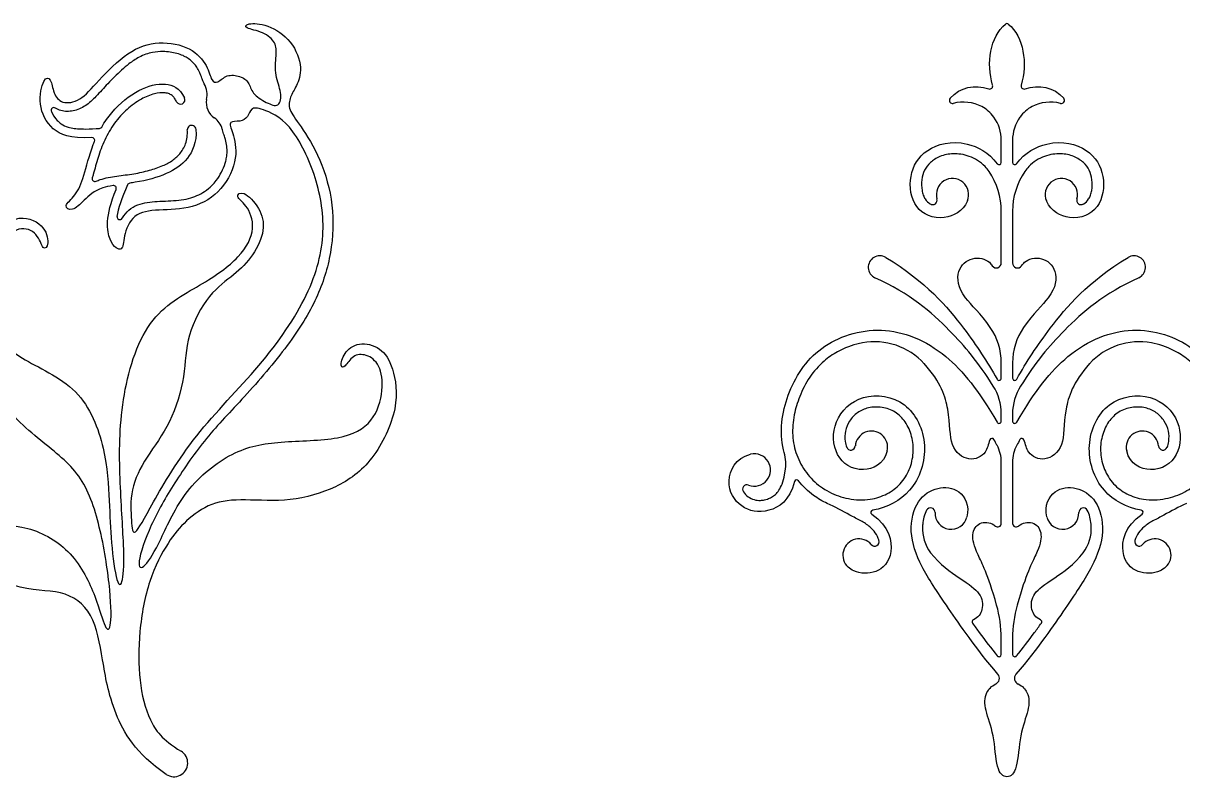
# Model space of a CAD drawing. Extents: x -103 to 101, y -110 to 99.
# Drawn here: x 47.88 to 77.66, y -46.09 to -26.74 of the extents above; entities that cross this region are included whole.
import ezdxf

# ---------------------------------------------------------------- set-up
doc = ezdxf.new("R2010")
doc.units = 0
doc.header["$MEASUREMENT"] = 0
doc.layers.add('LAYER_03', color=5, linetype='CONTINUOUS')

msp = doc.modelspace()

# ---------------------------------------------------------------- linework, layer by layer
at = {"layer": 'LAYER_03'}
for p, q in [((73.002, -30.317), (73.002, -29.747)), ((73.29, -29.747), (73.29, -30.317)), ((73.002, -32.9), (73.002, -31.573)), ((73.29, -31.573), (73.29, -32.9)), ((73.002, -35.856), (73.002, -35.462)), ((73.29, -35.462), (73.29, -35.856)), ((73.002, -36.96), (73.002, -36.769)), ((73.29, -36.769), (73.29, -36.96)), ((73.002, -39.583), (73.002, -38.015)), ((73.29, -38.015), (73.29, -39.583)), ((67.434, -38.338), (67.45, -38.242)), ((73.002, -42.949), (73.002, -42.535)), ((73.29, -42.535), (73.29, -42.949))]:
    msp.add_line(p, q, dxfattribs=at)
for centre, radius, start, end in [((73.146, -26.812), 0.0577, 50.6204, 129.3796), ((51.994, -28.588), 0.612, 348.9615, 28.3329), ((72.702, -28.355), 0.0796, 253.4864, 16.9225), ((73.589, -28.355), 0.0796, 163.0775, 286.5136), ((51.925, -28.71), 0.112, 205.7817, 25.7817), ((53.046, -28.793), 0.46, 168.9699, 236.4361), ((71.748, -28.725), 0.0796, 139.1635, 285.2969), ((74.544, -28.725), 0.0796, 254.7031, 40.8365), ((48.674, -28.984), 0.0717, 57.496, 203.0526), ((52.521, -29.585), 0.49, 14.7242, 56.4361), ((72.003, -29.747), 0.999, 0, 36.0923), ((74.289, -29.747), 0.999, 143.9077, 180), ((49.838, -29.373), 0.0717, 274.5683, 329.8187), ((52.21, -29.478), 0.112, 3.3792, 183.4423), ((49.65, -29.753), 0.0717, 337.3533, 92.3338), ((72.944, -30.317), 0.0577, 216.2003, 360), ((73.348, -30.317), 0.0577, 180, 323.7997), ((71.19, -31.573), 1.812, 359.9997, 34.3412), ((75.102, -31.573), 1.812, 145.6588, 180.0003), ((49.727, -30.734), 0.0717, 163.0949, 293.3823), ((50.203, -30.983), 0.0717, 337.6873, 99.6756), ((50.631, -30.922), 0.0717, 98.0471, 155.1543), ((71.749, -31.144), 0.415, 336.9074, 195.6582), ((74.543, -31.144), 0.415, 344.3418, 203.0926), ((71.239, -31.287), 0.115, 238.6837, 15.6582), ((75.053, -31.287), 0.115, 164.3418, 301.3163), ((50.364, -31.715), 0.0717, 170.6631, 328.774), ((69.881, -33.009), 0.295, 58.7294, 245.3996), ((76.41, -33.009), 0.295, 294.6004, 121.2706), ((72.874, -32.9), 0.127, 215.5189, 360), ((73.417, -32.9), 0.127, 180, 324.4811), ((71.403, -35.462), 1.599, 0.0015, 34.5884), ((74.889, -35.462), 1.599, 145.4116, 179.9985), ((69.754, -36.634), 1.712, 42.1743, 100.7473), ((76.538, -36.634), 1.712, 79.2527, 137.8257), ((72.944, -35.856), 0.0577, 209.3756, 360), ((73.348, -35.856), 0.0577, 180, 330.6244), ((71.676, -36.769), 1.325, 0, 32.3377), ((74.615, -36.769), 1.325, 147.6623, 180), ((69.667, -37.629), 0.415, 346.5936, 175.5915), ((72.944, -36.96), 0.0577, 210.0421, 0), ((73.348, -36.96), 0.0577, 180, 329.9579), ((76.625, -37.629), 0.415, 4.4085, 193.4064), ((72.762, -37.46), 0.0577, 28.7592, 160.6029), ((73.53, -37.46), 0.0577, 19.3971, 151.2408), ((66.66, -38.214), 0.415, 249.2149, 103.3142), ((66.369, -38.056), 1.098, 350.2432, 15.3925), ((69.138, -37.588), 0.115, 202.3192, 355.5915), ((72.077, -38.015), 0.925, 0, 28.2457), ((74.215, -38.015), 0.925, 151.7543, 180), ((77.153, -37.588), 0.115, 184.4085, 337.6808), ((66.472, -38.709), 0.115, 69.2149, 215.442), ((67.748, -38.525), 0.0577, 38.1313, 166.1208), ((65.29, -46.095), 7.734, 60.3588, 65.2061), ((69.708, -39.303), 0.0577, 99.3636, 235.9167), ((71.185, -39.301), 0.115, 357.7849, 152.6488), ((71.714, -39.322), 0.415, 177.7849, 346.2556), ((74.577, -39.322), 0.415, 193.7444, 2.2151), ((75.107, -39.301), 0.115, 27.3512, 182.2151), ((76.584, -39.303), 0.0577, 304.0833, 80.6364), ((81.001, -46.095), 7.734, 114.7939, 119.6412), ((72.91, -39.583), 0.0918, 228.6006, 0), ((73.382, -39.583), 0.0918, 180, 311.3994), ((72.011, -39.713), 1.034, 177.163, 217.0493), ((74.28, -39.713), 1.034, 322.9507, 2.837), ((69.347, -40.397), 0.415, 40.461, 228.0669), ((69.75, -40.053), 0.115, 220.461, 15.9857), ((76.542, -40.053), 0.115, 164.0143, 319.539), ((76.945, -40.397), 0.415, 311.9331, 139.539), ((69.876, -42.535), 3.125, 0, 15.8789), ((76.415, -42.535), 3.125, 164.1211, 180), ((72.308, -42.111), 0.0577, 113.2302, 215.4368), ((73.983, -42.111), 0.0577, 324.5632, 66.7698), ((72.944, -42.949), 0.0577, 218.9991, 360), ((73.348, -42.949), 0.0577, 180, 321.0009), ((72.793, -43.561), 0.16, 293.8144, 40.2766), ((73.498, -43.561), 0.16, 139.7234, 246.1856), ((51.756, -45.734), 0.353, 236.0594, 58.8125)]:
    msp.add_arc(centre, radius, start, end, dxfattribs=at)
for points, knots in [([(49.647, -29.681), (49.08, -29.705), (48.575, -29.511), (48.242, -28.825), (48.412, -28.114), (48.603, -28.146), (48.656, -28.549), (48.858, -28.825), (49.346, -28.762), (49.77, -28.263), (50.577, -27.435), (51.362, -27.181), (52.221, -27.35), (52.635, -27.849), (52.717, -28.251), (52.874, -28.293), (53.105, -28.052), (53.463, -28.094), (53.694, -28.251), (53.746, -28.545), (54.135, -28.797), (54.47, -28.923), (54.537, -28.53), (54.339, -28.102), (54.383, -27.542), (54.394, -27.246), (54.065, -26.96), (53.538, -26.873), (53.614, -26.741), (54.141, -26.752), (54.811, -27.18), (55.075, -27.927), (54.899, -28.377), (54.734, -28.629), (54.679, -28.959), (54.976, -29.321), (55.538, -30.205), (55.875, -31.408), (55.824, -32.647), (55.468, -33.796), (54.743, -34.98), (53.525, -36.403), (52.572, -37.362), (51.747, -38.562), (51.134, -39.629), (50.765, -40.723), (50.987, -40.773), (51.395, -40.087), (51.985, -38.706), (53.277, -37.677), (54.426, -37.462), (56.097, -37.462), (56.904, -37.006), (57.156, -36.141), (57.055, -35.487), (56.693, -35.225), (56.34, -35.255), (56.139, -35.597), (56.018, -35.587), (56.099, -35.215), (56.481, -34.903), (57.085, -35.054), (57.387, -35.537), (57.568, -36.573), (56.884, -38.033), (55.943, -38.695), (54.743, -39.047), (53.532, -38.954), (52.694, -39.027), (52.042, -39.523), (51.623, -40.014), (51.088, -41.013), (50.841, -42.372), (50.841, -43.651), (51.089, -44.634), (51.448, -45.134), (51.939, -45.431)], [973.525841, 973.525841, 973.525841, 973.525841, 973.93873, 974.378563, 974.818396, 975.258229, 975.698062, 976.137896, 976.577729, 977.017562, 977.457395, 977.897228, 978.337061, 978.776894, 979.216727, 979.656561, 980.096394, 980.536227, 980.97606, 981.415893, 981.855726, 982.295559, 982.735392, 983.175226, 983.615059, 984.054892, 984.494725, 984.934558, 985.374391, 985.814224, 986.254058, 986.693891, 987.133724, 987.573557, 988.01339, 988.453223, 988.893056, 989.332889, 989.772723, 990.212556, 990.652389, 991.092222, 991.532055, 991.971888, 992.411721, 992.851554, 993.291388, 993.731221, 994.171054, 994.610887, 995.05072, 995.490553, 995.930386, 996.370219, 996.810053, 997.249886, 997.689719, 998.129552, 998.569385, 999.009218, 999.449051, 999.888885, 1000.328718, 1000.768551, 1001.208384, 1001.648217, 1002.08805, 1002.527883, 1002.967716, 1003.40755, 1003.847383, 1004.287216, 1004.727049, 1005.166882, 1005.606715, 1006.000162, 1006.000162, 1006.000162, 1006.000162]), ([(52.532, -28.298), (52.523, -28.28), (52.501, -28.233), (52.476, -28.162), (52.447, -28.079), (52.408, -27.983), (52.329, -27.842), (52.211, -27.711), (52.082, -27.622), (51.966, -27.565), (51.772, -27.499), (51.507, -27.463), (51.237, -27.484), (51.03, -27.539), (50.821, -27.632), (50.613, -27.771), (50.345, -28), (50.065, -28.282), (49.815, -28.564), (49.624, -28.754), (49.44, -28.902), (49.228, -28.994), (49.008, -29.015), (48.851, -28.994), (48.756, -28.951), (48.712, -28.923)], [191.599588, 191.599588, 191.599588, 191.599588, 191.632738, 191.686855, 191.725827, 191.779636, 191.859446, 191.995875, 192.072122, 192.120737, 192.212123, 192.413426, 192.563966, 192.664367, 192.770301, 192.944721, 193.08148, 193.360514, 193.608604, 193.711797, 193.811318, 194.002412, 194.091276, 194.178376, 194.264749, 194.264749, 194.264749, 194.264749]), ([(51.824, -28.759), (51.807, -28.725), (51.78, -28.678), (51.733, -28.621), (51.673, -28.572), (51.602, -28.545), (51.458, -28.523), (51.223, -28.548), (50.888, -28.696), (50.602, -28.904), (50.378, -29.122), (50.172, -29.378), (50.008, -29.664), (49.881, -29.965), (49.782, -30.26), (49.717, -30.511), (49.667, -30.683), (49.658, -30.713)], [196.717991, 196.717991, 196.717991, 196.717991, 196.770103, 196.809324, 196.840534, 196.899455, 196.934341, 197.084837, 197.2899, 197.541797, 197.676312, 197.812678, 198.090621, 198.227196, 198.360039, 198.61076, 198.661921, 198.661921, 198.661921, 198.661921]), ([(49.9, -29.409), (49.976, -29.28), (50.245, -28.889), (50.868, -28.404), (51.523, -28.243), (51.9, -28.401), (52.025, -28.661)], [195.196124, 195.196124, 195.196124, 195.196124, 195.382135, 195.779441, 196.176747, 196.521613, 196.521613, 196.521613, 196.521613]), ([(72.81, -29.158), (72.723, -29.04), (72.46, -28.796), (72.008, -28.736), (71.769, -28.802)], [1069.0743517, 1069.0743517, 1069.0743517, 1069.0743517, 1069.3309661, 1069.7543326, 1069.7543326, 1069.7543326, 1069.7543326]), ([(74.523, -28.802), (74.283, -28.736), (73.831, -28.796), (73.568, -29.04), (73.482, -29.158)], [1073.2852117, 1073.2852117, 1073.2852117, 1073.2852117, 1073.7085782, 1073.9651926, 1073.9651926, 1073.9651926, 1073.9651926]), ([(51.559, -46.027), (50.767, -45.493), (50.122, -44.343), (49.928, -43.073), (49.706, -41.847), (48.903, -41.245), (47.721, -41.378), (45.954, -40.269), (45.307, -38.953), (45.775, -37.816), (46.756, -37.838), (47.113, -38.329), (46.912, -38.351), (46.522, -38.141), (45.966, -38.198), (45.708, -38.842), (46.043, -39.421), (46.801, -39.622), (48.005, -39.6), (49.186, -40.269), (49.788, -41.517), (49.989, -42.365), (50.166, -42.306), (50.127, -41.225), (49.852, -39.515), (49.36, -38.218), (48.288, -37.463), (47.011, -36.264), (46.441, -34.503), (46.879, -32.352), (47.699, -31.593), (48.447, -31.906), (48.563, -32.438), (48.387, -32.615), (48.277, -32.121), (47.777, -31.927), (47.266, -32.379), (46.972, -33.538), (47.05, -34.619), (47.679, -35.346), (49.412, -36.05), (50.023, -37.698), (50.099, -39.062), (50.133, -40.047), (50.288, -41.236), (50.457, -41.158), (50.488, -40.279), (50.349, -38.453), (50.349, -36.447), (51.013, -34.207), (52.495, -33.467), (53.5, -32.751), (53.885, -31.994), (53.608, -31.361), (53.314, -31.207), (53.515, -31.006), (53.978, -31.485), (54.117, -32.041), (53.805, -32.723), (53.311, -33.211), (52.666, -33.646), (52.049, -34.773), (52.061, -35.776), (51.693, -37.032), (51.019, -37.891), (50.616, -38.717), (50.664, -39.578), (50.709, -40.001), (51.117, -39.215), (52.226, -37.313), (54.018, -35.553), (55.302, -33.678), (55.69, -32.082), (55.422, -30.606), (54.734, -29.247), (53.962, -28.911), (53.727, -28.911), (53.66, -29.163), (53.476, -29.28), (53.14, -29.247), (53.258, -29.515), (53.425, -30.169), (53.023, -31.058), (52.251, -31.528), (51.328, -31.528), (50.691, -31.612), (50.439, -32.25), (50.473, -32.619), (50.081, -32.471), (49.982, -31.709), (50.269, -31.01)], [1006.628665, 1006.628665, 1006.628665, 1006.628665, 1007.154346, 1007.740054, 1008.325762, 1008.91147, 1009.497178, 1010.082886, 1010.668594, 1011.254302, 1011.84001, 1012.425718, 1013.011426, 1013.597134, 1014.182842, 1014.76855, 1015.354258, 1015.939966, 1016.525674, 1017.111382, 1017.69709, 1018.282798, 1018.868506, 1019.454214, 1020.039922, 1020.62563, 1021.211338, 1021.797045, 1022.382753, 1022.968461, 1023.554169, 1024.139877, 1024.725585, 1025.311293, 1025.897001, 1026.482709, 1027.068417, 1027.654125, 1028.239833, 1028.825541, 1029.411249, 1029.996957, 1030.582665, 1031.168373, 1031.754081, 1032.339789, 1032.925497, 1033.511205, 1034.096913, 1034.682621, 1035.268329, 1035.854037, 1036.439745, 1037.025452, 1037.61116, 1038.196868, 1038.782576, 1039.368284, 1039.953992, 1040.5397, 1041.125408, 1041.711116, 1042.296824, 1042.882532, 1043.46824, 1044.053948, 1044.639656, 1045.225364, 1045.811072, 1046.39678, 1046.982488, 1047.568196, 1048.153904, 1048.739612, 1049.32532, 1049.911028, 1050.496736, 1051.082444, 1051.668151, 1052.253859, 1052.839567, 1053.425275, 1054.010983, 1054.596691, 1055.182399, 1055.768107, 1056.353815, 1056.939523, 1057.525231, 1058.065956, 1058.065956, 1058.065956, 1058.065956]), ([(48.608, -29.012), (48.643, -29.095), (48.718, -29.212), (48.871, -29.348), (48.999, -29.405), (49.142, -29.437), (49.291, -29.457), (49.535, -29.464), (49.725, -29.454), (49.844, -29.445)], [194.3663669, 194.3663669, 194.3663669, 194.3663669, 194.5172468, 194.5957159, 194.7056518, 194.7494954, 194.8402749, 194.957065, 195.1575522, 195.1575522, 195.1575522, 195.1575522]), ([(50.425, -31.752), (50.427, -31.748), (50.475, -31.67), (50.589, -31.529), (50.817, -31.399), (51.07, -31.34), (51.334, -31.318), (51.604, -31.309), (51.874, -31.291), (52.197, -31.241), (52.492, -31.113), (52.716, -30.93), (52.862, -30.762), (52.982, -30.571), (53.06, -30.381), (53.104, -30.217), (53.124, -30.069), (53.116, -29.902), (53.083, -29.748), (53.048, -29.632), (53.021, -29.55), (53.005, -29.498), (52.997, -29.469), (52.995, -29.461)], [188.565731, 188.565731, 188.565731, 188.565731, 188.574006, 188.717641, 188.864677, 189.00626, 189.149175, 189.308363, 189.458035, 189.60168, 189.853169, 189.98852, 190.083499, 190.225515, 190.362966, 190.426212, 190.509783, 190.612028, 190.705383, 190.772468, 190.813563, 190.850141, 190.864143, 190.864143, 190.864143, 190.864143]), ([(52.321, -29.472), (52.341, -29.81), (52.115, -30.289), (51.605, -30.626), (51.014, -30.793), (50.668, -30.844), (50.621, -30.851)], [186.953609, 186.953609, 186.953609, 186.953609, 187.313414, 187.71072, 188.108027, 188.171474, 188.171474, 188.171474, 188.171474]), ([(49.755, -30.799), (49.789, -30.785), (49.891, -30.746), (50.069, -30.704), (50.36, -30.658), (50.716, -30.617), (51.112, -30.531), (51.451, -30.417), (51.688, -30.296), (51.836, -30.174), (51.929, -30.069), (52.012, -29.946), (52.074, -29.795), (52.101, -29.637), (52.101, -29.53), (52.098, -29.485)], [185.106503, 185.106503, 185.106503, 185.106503, 185.167818, 185.288831, 185.41285, 185.660089, 185.888232, 186.09059, 186.256547, 186.331505, 186.409213, 186.491338, 186.579063, 186.681288, 186.757273, 186.757273, 186.757273, 186.757273]), ([(72.131, -31.307), (72.012, -31.585), (71.451, -31.857), (70.721, -31.547), (70.594, -30.641), (71.002, -29.943), (71.951, -29.686), (72.684, -30.06), (72.897, -30.351)], [1065.098601, 1065.098601, 1065.098601, 1065.098601, 1065.567745, 1066.169718, 1066.771692, 1067.373665, 1067.975639, 1068.375527, 1068.375527, 1068.375527, 1068.375527]), ([(73.394, -30.351), (73.607, -30.06), (74.341, -29.686), (75.29, -29.943), (75.698, -30.641), (75.571, -31.547), (74.841, -31.857), (74.28, -31.585), (74.161, -31.307)], [1074.664017, 1074.664017, 1074.664017, 1074.664017, 1075.063905, 1075.665879, 1076.267852, 1076.869826, 1077.471799, 1077.940943, 1077.940943, 1077.940943, 1077.940943]), ([(50.191, -30.912), (50.095, -30.928), (49.749, -31.003), (49.436, -31.3), (49.141, -31.595), (48.889, -31.447), (49.236, -31.184), (49.447, -30.71), (49.579, -30.122), (49.705, -29.808), (49.716, -29.781)], [970.885526, 970.885526, 970.885526, 970.885526, 971.023979, 971.421286, 971.818592, 972.215898, 972.613204, 973.01051, 973.407817, 973.44557, 973.44557, 973.44557, 973.44557]), ([(72.686, -30.551), (72.655, -30.506), (72.569, -30.399), (72.4, -30.261), (72.186, -30.158), (71.972, -30.104), (71.716, -30.087), (71.483, -30.135), (71.292, -30.233), (71.148, -30.341), (71.017, -30.515), (70.948, -30.768), (70.951, -30.988), (70.994, -31.154), (71.054, -31.282), (71.126, -31.354), (71.179, -31.386)], [1062.620215, 1062.620215, 1062.620215, 1062.620215, 1062.704081, 1062.834608, 1062.957512, 1063.072582, 1063.176063, 1063.357474, 1063.437457, 1063.509108, 1063.637174, 1063.770342, 1063.912585, 1063.977904, 1064.035545, 1064.132223, 1064.132223, 1064.132223, 1064.132223]), ([(75.113, -31.386), (75.166, -31.354), (75.238, -31.282), (75.298, -31.154), (75.34, -30.988), (75.343, -30.768), (75.275, -30.515), (75.144, -30.341), (75, -30.233), (74.809, -30.135), (74.576, -30.087), (74.319, -30.104), (74.106, -30.158), (73.892, -30.261), (73.723, -30.399), (73.636, -30.506), (73.606, -30.551)], [1078.907321, 1078.907321, 1078.907321, 1078.907321, 1079.003999, 1079.06164, 1079.126959, 1079.269202, 1079.40237, 1079.530436, 1079.602087, 1079.68207, 1079.863482, 1079.966962, 1080.082032, 1080.204937, 1080.335464, 1080.419329, 1080.419329, 1080.419329, 1080.419329]), ([(70.035, -32.756), (71.071, -33.386), (72.053, -34.535), (72.637, -35.429), (72.894, -35.885)], [1174.514066, 1174.514066, 1174.514066, 1174.514066, 1175.755597, 1176.76369, 1176.76369, 1176.76369, 1176.76369]), ([(72.719, -34.554), (72.469, -34.192), (71.9, -33.699), (71.834, -33.059), (72.24, -32.713), (72.648, -32.802), (72.748, -32.942), (72.771, -32.974)], [1059.507457, 1059.507457, 1059.507457, 1059.507457, 1059.812366, 1060.232306, 1060.652247, 1061.072187, 1061.198813, 1061.198813, 1061.198813, 1061.198813]), ([(73.398, -35.885), (73.654, -35.429), (74.238, -34.535), (75.221, -33.386), (76.257, -32.756)], [1084.318033, 1084.318033, 1084.318033, 1084.318033, 1085.326126, 1086.567657, 1086.567657, 1086.567657, 1086.567657]), ([(73.521, -32.974), (73.544, -32.942), (73.644, -32.802), (74.052, -32.713), (74.458, -33.059), (74.391, -33.699), (73.822, -34.192), (73.573, -34.554)], [1081.840731, 1081.840731, 1081.840731, 1081.840731, 1081.967357, 1082.387298, 1082.807238, 1083.227179, 1083.532088, 1083.532088, 1083.532088, 1083.532088]), ([(72.796, -36.06), (72.41, -35.449), (71.685, -34.573), (70.653, -33.687), (69.758, -33.277)], [1171.715297, 1171.715297, 1171.715297, 1171.715297, 1172.787749, 1174.014013, 1174.014013, 1174.014013, 1174.014013]), ([(76.533, -33.277), (75.639, -33.687), (74.606, -34.573), (73.882, -35.449), (73.496, -36.06)], [1087.06771, 1087.06771, 1087.06771, 1087.06771, 1088.293974, 1089.366426, 1089.366426, 1089.366426, 1089.366426]), ([(67.427, -37.765), (67.42, -37.741), (67.298, -37.26), (67.424, -36.26), (68.253, -34.97), (69.914, -34.422), (71.546, -35.067), (72.426, -36.18), (72.894, -36.989)], [1167.247309, 1167.247309, 1167.247309, 1167.247309, 1167.289302, 1168.084894, 1168.880487, 1169.67608, 1170.471672, 1171.148722, 1171.148722, 1171.148722, 1171.148722]), ([(73.398, -36.989), (73.865, -36.18), (74.746, -35.067), (76.377, -34.422), (78.038, -34.97), (78.868, -36.26), (78.994, -37.26), (78.871, -37.741), (78.865, -37.765)], [1089.933001, 1089.933001, 1089.933001, 1089.933001, 1090.61005, 1091.405643, 1092.201236, 1092.996828, 1093.792421, 1093.834413, 1093.834413, 1093.834413, 1093.834413]), ([(69.434, -34.952), (69.411, -34.956), (69.19, -35.002), (68.842, -35.131), (68.402, -35.43), (68.063, -35.823), (67.818, -36.303), (67.666, -36.81), (67.629, -37.237), (67.673, -37.582), (67.768, -37.913), (67.976, -38.292), (68.283, -38.6), (68.653, -38.827), (69.082, -38.977), (69.604, -38.999), (70.07, -38.85), (70.428, -38.582), (70.661, -38.208), (70.744, -37.851), (70.742, -37.562), (70.693, -37.287), (70.585, -37.035), (70.42, -36.835), (70.229, -36.686), (69.944, -36.59), (69.599, -36.595), (69.302, -36.724), (69.095, -36.943), (68.984, -37.205), (68.976, -37.444), (69.012, -37.583), (69.032, -37.632)], [1146.453292, 1146.453292, 1146.453292, 1146.453292, 1146.490672, 1146.805318, 1147.026121, 1147.315374, 1147.606715, 1147.862838, 1148.137546, 1148.270458, 1148.40301, 1148.672984, 1148.938406, 1149.074077, 1149.346585, 1149.641385, 1149.876816, 1150.099333, 1150.328168, 1150.553242, 1150.664881, 1150.775831, 1150.988508, 1151.085961, 1151.177397, 1151.364195, 1151.546293, 1151.706798, 1151.860196, 1152.005737, 1152.144541, 1152.227464, 1152.227464, 1152.227464, 1152.227464]), ([(77.26, -37.632), (77.28, -37.583), (77.316, -37.444), (77.308, -37.205), (77.196, -36.943), (76.99, -36.724), (76.693, -36.595), (76.348, -36.59), (76.063, -36.686), (75.871, -36.835), (75.707, -37.035), (75.598, -37.287), (75.549, -37.562), (75.548, -37.851), (75.631, -38.208), (75.864, -38.582), (76.222, -38.85), (76.688, -38.999), (77.21, -38.977), (77.639, -38.827), (78.009, -38.6), (78.315, -38.292), (78.523, -37.913), (78.619, -37.582), (78.662, -37.237), (78.626, -36.81), (78.474, -36.303), (78.229, -35.823), (77.89, -35.43), (77.45, -35.131), (77.102, -35.002), (76.881, -34.956), (76.857, -34.952)], [1108.854259, 1108.854259, 1108.854259, 1108.854259, 1108.937182, 1109.075985, 1109.221526, 1109.374925, 1109.53543, 1109.717527, 1109.904326, 1109.995761, 1110.093214, 1110.305892, 1110.416842, 1110.528481, 1110.753555, 1110.982389, 1111.204907, 1111.440337, 1111.735137, 1112.007645, 1112.143317, 1112.408738, 1112.678713, 1112.811264, 1112.944176, 1113.218885, 1113.475008, 1113.766349, 1114.055602, 1114.276405, 1114.591051, 1114.62843, 1114.62843, 1114.62843, 1114.62843]), ([(72.707, -37.441), (72.666, -37.558), (72.623, -37.812), (72.181, -38.032), (71.644, -37.642), (71.717, -36.826), (71.457, -35.965), (71.022, -35.484)], [1143.302269, 1143.302269, 1143.302269, 1143.302269, 1143.678338, 1144.172324, 1144.666311, 1145.160298, 1145.543607, 1145.543607, 1145.543607, 1145.543607]), ([(75.27, -35.484), (74.834, -35.965), (74.575, -36.826), (74.648, -37.642), (74.111, -38.032), (73.668, -37.812), (73.626, -37.558), (73.584, -37.441)], [1115.538116, 1115.538116, 1115.538116, 1115.538116, 1115.921424, 1116.415411, 1116.909398, 1117.403385, 1117.779454, 1117.779454, 1117.779454, 1117.779454]), ([(70.07, -37.725), (69.985, -38.081), (69.344, -38.335), (68.69, -37.895), (68.64, -36.942), (69.38, -36.202), (70.626, -36.372), (71.19, -37.572), (70.796, -38.79), (70.075, -39.184), (69.698, -39.246)], [1153.098978, 1153.098978, 1153.098978, 1153.098978, 1153.726255, 1154.521849, 1155.317443, 1156.113037, 1156.908631, 1157.704224, 1158.499818, 1159.185858, 1159.185858, 1159.185858, 1159.185858]), ([(76.593, -39.246), (76.216, -39.184), (75.495, -38.79), (75.102, -37.572), (75.665, -36.372), (76.912, -36.202), (77.652, -36.942), (77.601, -37.895), (76.948, -38.335), (76.306, -38.081), (76.221, -37.725)], [1101.895864, 1101.895864, 1101.895864, 1101.895864, 1102.581905, 1103.377498, 1104.173092, 1104.968686, 1105.76428, 1106.559874, 1107.355467, 1107.982745, 1107.982745, 1107.982745, 1107.982745]), ([(67.692, -38.511), (67.572, -38.998), (66.979, -39.373), (66.294, -39.218), (65.866, -38.59), (66.165, -37.905), (66.564, -37.81)], [1163.07278, 1163.07278, 1163.07278, 1163.07278, 1163.591421, 1164.151985, 1164.712549, 1165.210134, 1165.210134, 1165.210134, 1165.210134]), ([(66.378, -38.776), (66.414, -38.826), (66.497, -38.905), (66.651, -38.985), (66.799, -39), (66.914, -38.983), (67.008, -38.957), (67.105, -38.915), (67.208, -38.841), (67.303, -38.727), (67.386, -38.556), (67.42, -38.418), (67.434, -38.338)], [1166.1687016, 1166.1687016, 1166.1687016, 1166.1687016, 1166.2588738, 1166.346303, 1166.4354214, 1166.488016, 1166.5276186, 1166.588258, 1166.6514801, 1166.7246903, 1166.8190897, 1166.9463732, 1166.9463732, 1166.9463732, 1166.9463732]), ([(68.534, -39.074), (68.409, -39.016), (68.133, -38.855), (67.905, -38.631), (67.794, -38.489)], [1162.4804205, 1162.4804205, 1162.4804205, 1162.4804205, 1162.7075117, 1163.0057647, 1163.0057647, 1163.0057647, 1163.0057647]), ([(72.915, -43.457), (72.331, -42.768), (71.542, -41.61), (70.915, -40.693), (70.602, -39.781), (70.823, -38.942), (71.363, -38.627), (71.945, -38.676), (72.192, -39.113), (72.117, -39.42)], [1132.251822, 1132.251822, 1132.251822, 1132.251822, 1132.810923, 1133.39703, 1133.983138, 1134.569245, 1135.155352, 1135.741459, 1136.327567, 1136.327567, 1136.327567, 1136.327567]), ([(74.175, -39.42), (74.099, -39.113), (74.347, -38.676), (74.929, -38.627), (75.469, -38.942), (75.689, -39.781), (75.376, -40.693), (74.749, -41.61), (73.961, -42.768), (73.376, -43.457)], [1124.754156, 1124.754156, 1124.754156, 1124.754156, 1125.340263, 1125.926371, 1126.512478, 1127.098585, 1127.684692, 1128.2708, 1128.829901, 1128.829901, 1128.829901, 1128.829901]), ([(71.082, -39.248), (71.025, -39.359), (70.99, -39.501), (70.98, -39.643), (70.979, -39.662)], [1137.1235247, 1137.1235247, 1137.1235247, 1137.1235247, 1137.317283, 1137.3468633, 1137.3468633, 1137.3468633, 1137.3468633]), ([(75.313, -39.662), (75.312, -39.643), (75.301, -39.501), (75.267, -39.359), (75.209, -39.248)], [1123.7348594, 1123.7348594, 1123.7348594, 1123.7348594, 1123.7644396, 1123.9581979, 1123.9581979, 1123.9581979, 1123.9581979]), ([(69.675, -39.351), (70.131, -39.66), (70.273, -40.457), (69.803, -40.895), (69.318, -40.88), (69.112, -40.744), (69.07, -40.705)], [1159.257357, 1159.257357, 1159.257357, 1159.257357, 1159.677844, 1160.138167, 1160.598491, 1160.741402, 1160.741402, 1160.741402, 1160.741402]), ([(69.861, -40.021), (69.839, -39.948), (69.774, -39.821), (69.613, -39.652), (69.388, -39.504), (69.206, -39.425), (69.116, -39.373)], [1161.6100385, 1161.6100385, 1161.6100385, 1161.6100385, 1161.7210728, 1161.8298673, 1161.9747502, 1162.1402479, 1162.1402479, 1162.1402479, 1162.1402479]), ([(72.882, -41.68), (72.652, -40.869), (72.329, -40.285), (72.22, -39.858), (72.411, -39.527), (72.728, -39.553), (72.835, -39.64), (72.849, -39.652)], [1140.419244, 1140.419244, 1140.419244, 1140.419244, 1140.755034, 1141.145489, 1141.535945, 1141.9264, 1141.985618, 1141.985618, 1141.985618, 1141.985618]), ([(73.443, -39.652), (73.456, -39.64), (73.563, -39.553), (73.881, -39.527), (74.071, -39.858), (73.962, -40.285), (73.64, -40.869), (73.409, -41.68)], [1119.096105, 1119.096105, 1119.096105, 1119.096105, 1119.155322, 1119.545778, 1119.936233, 1120.326689, 1120.662479, 1120.662479, 1120.662479, 1120.662479]), ([(77.222, -40.705), (77.179, -40.744), (76.973, -40.88), (76.488, -40.895), (76.018, -40.457), (76.16, -39.66), (76.616, -39.351)], [1100.340321, 1100.340321, 1100.340321, 1100.340321, 1100.483232, 1100.943555, 1101.403879, 1101.824365, 1101.824365, 1101.824365, 1101.824365]), ([(77.176, -39.373), (77.085, -39.425), (76.904, -39.504), (76.679, -39.652), (76.517, -39.821), (76.452, -39.948), (76.431, -40.021)], [1098.9414748, 1098.9414748, 1098.9414748, 1098.9414748, 1099.1069725, 1099.2518554, 1099.3606499, 1099.4716842, 1099.4716842, 1099.4716842, 1099.4716842]), ([(71.186, -40.336), (71.417, -40.641), (72.056, -41.076), (72.495, -41.369), (72.555, -41.789), (72.408, -42.006), (72.286, -42.058)], [1137.720911, 1137.720911, 1137.720911, 1137.720911, 1138.022353, 1138.392494, 1138.762635, 1139.077898, 1139.077898, 1139.077898, 1139.077898]), ([(74.006, -42.058), (73.883, -42.006), (73.737, -41.789), (73.797, -41.369), (74.236, -41.076), (74.875, -40.641), (75.105, -40.336)], [1122.003825, 1122.003825, 1122.003825, 1122.003825, 1122.319088, 1122.689229, 1123.05937, 1123.360811, 1123.360811, 1123.360811, 1123.360811]), ([(72.261, -42.145), (72.319, -42.226), (72.525, -42.511), (72.741, -42.79), (72.899, -42.985)], [1139.1314131, 1139.1314131, 1139.1314131, 1139.1314131, 1139.2871109, 1139.6799303, 1139.6799303, 1139.6799303, 1139.6799303]), ([(73.393, -42.985), (73.551, -42.79), (73.766, -42.511), (73.972, -42.226), (74.03, -42.145)], [1121.4017924, 1121.4017924, 1121.4017924, 1121.4017924, 1121.7946118, 1121.9503095, 1121.9503095, 1121.9503095, 1121.9503095]), ([(73.146, -46.089), (73.042, -46.089), (72.87, -45.934), (72.826, -44.988), (72.57, -44.357), (72.561, -43.978), (72.746, -43.757), (72.858, -43.707)], [1130.540861, 1130.540861, 1130.540861, 1130.540861, 1130.879329, 1131.217797, 1131.556265, 1131.894733, 1132.097135, 1132.097135, 1132.097135, 1132.097135]), ([(73.434, -43.707), (73.546, -43.757), (73.731, -43.978), (73.722, -44.357), (73.466, -44.988), (73.422, -45.934), (73.25, -46.089), (73.146, -46.089)], [1128.984587, 1128.984587, 1128.984587, 1128.984587, 1129.18699, 1129.525458, 1129.863926, 1130.202393, 1130.540861, 1130.540861, 1130.540861, 1130.540861])]:
    msp.add_open_spline(points, degree=3, knots=knots, dxfattribs=at)
for points in [[(72.779, -28.331), (72.611, -27.78), (72.717, -27.089), (73.109, -26.767)], [(73.182, -26.767), (73.575, -27.089), (73.681, -27.78), (73.513, -28.331)], [(71.687, -28.673), (71.948, -28.372), (72.32, -28.324), (72.68, -28.431)], [(73.612, -28.431), (73.971, -28.324), (74.344, -28.372), (74.604, -28.673)], [(50.566, -30.892), (50.404, -31.24), (50.325, -31.504), (50.293, -31.703)], [(72.891, -37.578), (72.865, -37.529), (72.839, -37.48), (72.812, -37.432)], [(73.479, -37.432), (73.453, -37.48), (73.426, -37.529), (73.4, -37.578)]]:
    msp.add_open_spline(points, degree=3, dxfattribs=at)

doc.saveas('drawing.dxf')
